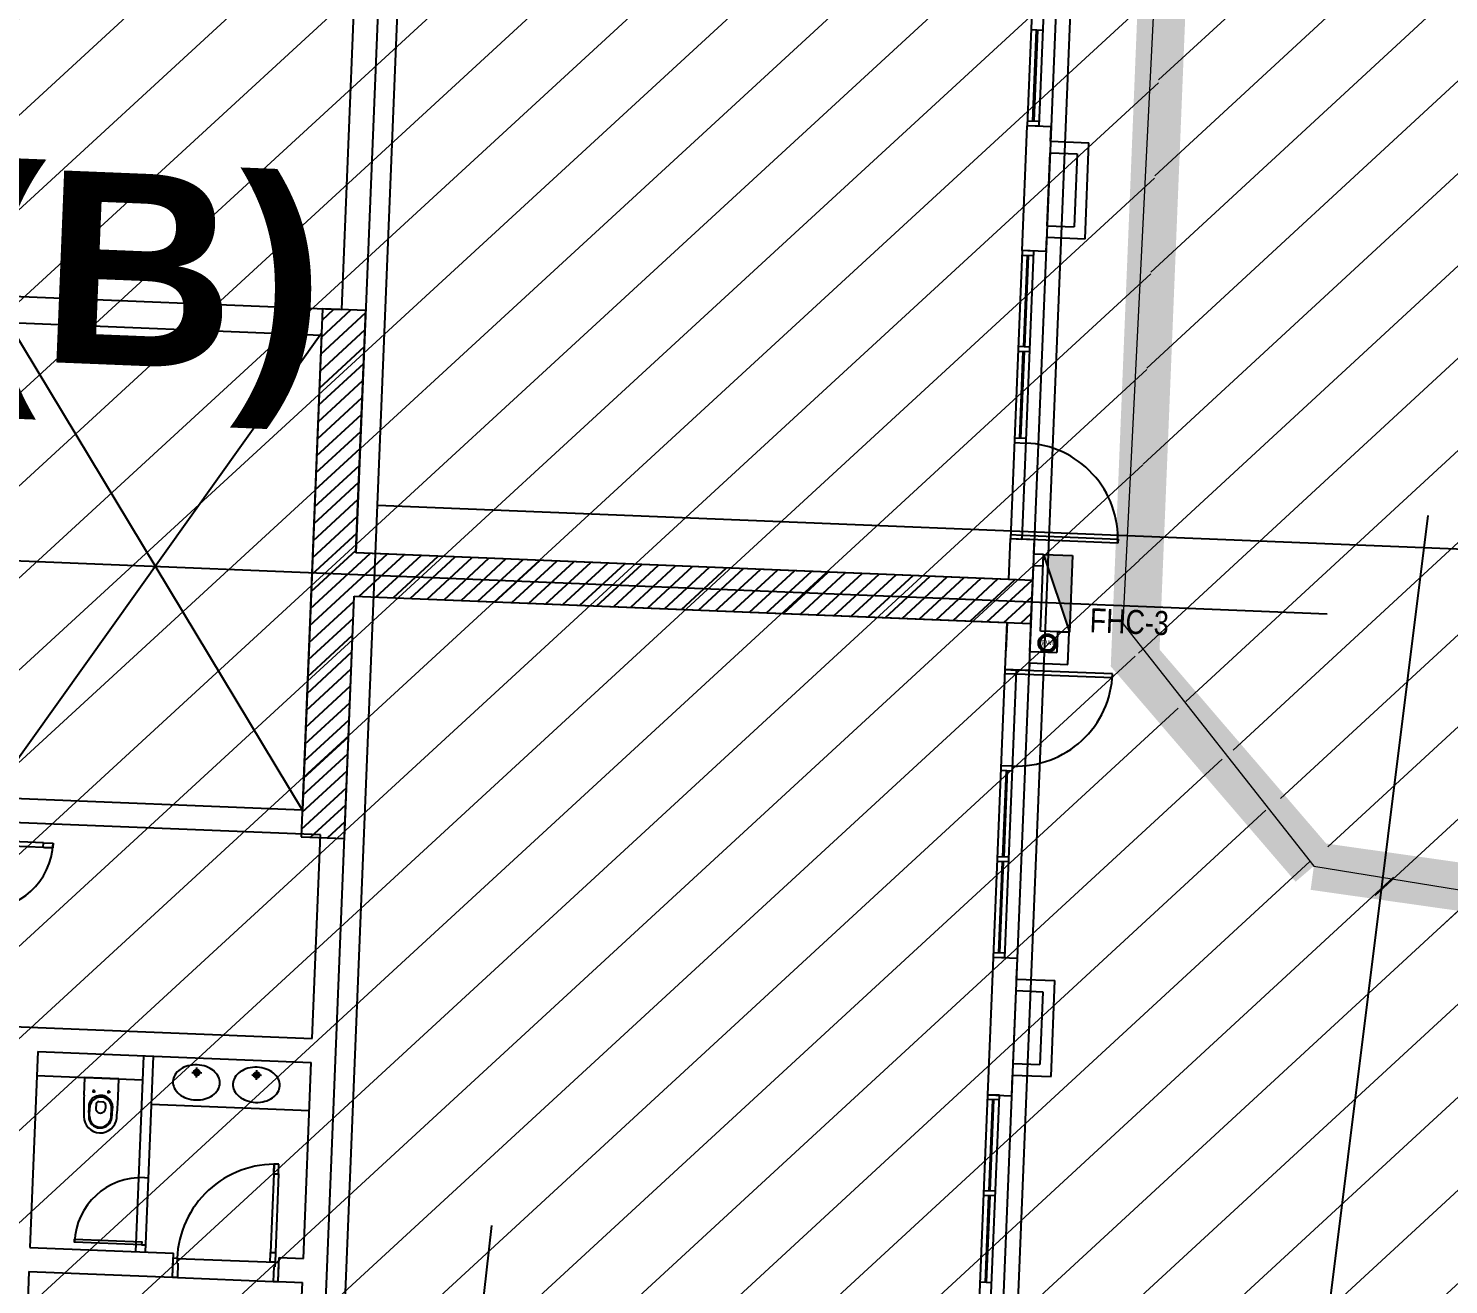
# Model space of a CAD drawing. Extents: x -678889171 to 586587, y -792238163 to 335485.
# Drawn here: x -678818938 to -678804152, y -792137776 to -792124699 of the extents above; entities that cross this region are included whole.
import ezdxf
from ezdxf.enums import TextEntityAlignment as Align

# ---------------------------------------------------------------- set-up
doc = ezdxf.new("R2010")
doc.units = 0
doc.header["$MEASUREMENT"] = 0
doc.layers.get('0').update_dxf_attribs({"color": 8})
for name, color, linetype in [('A-FLOR-PATT', 252, 'Continuous'), ('A-SITE-PATT', 252, 'Continuous'), ('A-WALL', 252, 'Continuous')]:
    doc.layers.add(name, color=color, linetype=linetype)
for name, color, linetype, lineweight in [('BASEMENT3 LAYOUT$0$A-TABL-TEXT', 252, 'Continuous', 30), ('BASEMENT3 LAYOUT$0$HATCH6', 252, 'Continuous', 15), ('BASEMENT3 LAYOUT$0$TEXT6', 252, 'Continuous', 0), ('BASEMENT3 LAYOUT$0$TEXT7', 252, 'Continuous', 0)]:
    doc.layers.add(name, color=color, linetype=linetype, lineweight=lineweight)
doc.styles.add('BASEMENT3 LAYOUT$0$EN-SB', font='swissb.ttf')
doc.styles.add('Ground floor Towers$0$$Bas01-Rname$0$EN-SC', font='swissc.ttf')
doc.styles.add('Ground floor Towers$0$$Bas01-Rname$0$EN-SCL', font='swisscl.ttf')
doc.styles.add('Ground floor Towers$0$04-Ground Floor$0$V2-lower ground$0$LEVEL  FOR LICENSE LOWER GR$0$$LG- LEVEL$0$AR-SR', font='sarb.shx')
doc.styles.add('MtXpl_Arial_Unicode_', font='ARIALUNI.ttf')

# ---------------------------------------------------------------- blocks, each defined once
blk = doc.blocks.new('A$C61C61320')
at = {"layer": 'BASEMENT3 LAYOUT$0$HATCH6'}
h = blk.add_hatch(dxfattribs=at)
h.set_pattern_fill('JIS_WOOD', color=256, scale=1000, style=0)
h.set_pattern_definition([(45, (-845711.5632553247, -470537.5133829243), (-499.9999991609842, 499.9999991609843), [])])
h.paths.add_polyline_path([(-57054.4839232408, -202715.6827627594), (-61988.72938809986, -237934.2497828866), (-80426.45722685638, -233625.2072105513), (-117920.8563015934, -232159.4412755717), (-127624.8318891085, -221284.5855308848), (-127624.8318891085, -154987.425217584), (-104462.5924733605, -154589.848100547), (-93882.62928564264, -154028.8445178776), (-93529.7361727003, -176713.0896850609), (-93352.28011348587, -178273.3977080029), (-93352.28011348587, -194674.8746110406), (-91405.28890382661, -196764.3988851835), (-82930.71560722869, -197602.72102616), (-65142.08317814791, -199622.3395659931), (-55832.26724016038, -200866.3395951205)])
at = {"layer": 'BASEMENT3 LAYOUT$0$TEXT6'}
h = blk.add_hatch(dxfattribs=at)
h.set_pattern_fill('JIS_WOOD', color=256, scale=1000, style=0)
h.set_pattern_definition([(45, (-843775.3736575155, -469599.9160835323), (-499.9999991609842, 499.9999991609843), [])])
h.paths.add_polyline_path([(-48073.17453308101, -174366.9252005816), (-52827.70401773683, -137283.3745918828), (-21470.42890679266, -134427.2130430685), (-18376.25980977295, -161775.8762387046), (-18368.17453308101, -175467.8413407506), (-18518.17453308101, -176466.9552695606), (-18518.17453308101, -178386.9252005816), (-18368.17453308101, -183011.1167942794), (-18362.29752682254, -198446.5368052525), (-18168.17453308101, -202281.2411916029), (-18360.0892563893, -208926.9252005816), (-21225.79736915685, -208049.6763489796), (-45692.61271465314, -203035.1575495943), (-55544.17996463575, -201566.2036034855), (-64372.75623362488, -200382.3687026045), (-73244.07786642597, -199325.5838570178), (-82129.48166527948, -198394.9150768394), (-90383.39706973708, -197394.4851778569), (-93352.28011348587, -194591.9241360954), (-93352.28011348587, -177285.8004086108), (-93172.93907456682, -174906.1366184817), (-50378.17453308101, -174866.9252005816)])
at = {"layer": 'BASEMENT3 LAYOUT$0$A-TABL-TEXT', "const_width": 500}
blk.add_lwpolyline([(-57033.52080658916, -200660.2740008931, 0.009460145421703483), (-91405.28890382661, -196764.3988851835), (-93352.28011348587, -194674.8746110406), (-93352.28011348587, -172023.5690570949), (-93352.28011348587, -172023.5690570949), (-93787.99629907659, -151856.5045970205)], format="xyb", dxfattribs=at)
at = {"layer": 'BASEMENT3 LAYOUT$0$HATCH6'}
for points in [[(-56182.62965816143, -202983.40351943), (-61193.42310835095, -237994.1969192784), (-80426.45722685638, -233662.5050700729), (-117920.8563015934, -232196.7391350933), (-127624.8318891085, -221321.8833904064), (-127624.8318891085, -155024.7230771056), (-104462.5924733605, -154627.1459600686), (-93882.62928564264, -154066.1423773992), (-93361.99845258333, -178187.9478082885), (-93352.28011348587, -179178.229467513), (-93494.76352696051, -194320.7128558172), (-91405.28890382661, -196764.3988851835), (-82961.84863941744, -197787.7979447818), (-65211.28236189531, -199613.7986915881), (-55832.26724016038, -200866.3395951205)], [(-56182.62965816143, -202984.025088968), (-61193.42310835095, -237994.8184888165), (-80426.45722685638, -233663.1266396109), (-117920.8563015934, -232197.3607046313), (-127624.8318891085, -221322.5049599444), (-127624.8318891085, -155025.3446466436), (-104462.5924733605, -154627.7675296066), (-93882.62928564264, -154066.7639469372), (-93361.99845258333, -178188.5693778265), (-93352.28011348587, -179178.851037051), (-93494.76352696051, -194321.3344253552), (-91405.28890382661, -196765.0204547216), (-82961.84863941744, -197788.4195143199), (-65211.28236189531, -199614.4202611261), (-55832.26724016038, -200866.9611646585)]]:
    blk.add_lwpolyline(points, close=True, dxfattribs=at)
at = {"layer": 'BASEMENT3 LAYOUT$0$TEXT7', "style": 'BASEMENT3 LAYOUT$0$EN-SB'}
blk.add_text('TOWER (B)', height=2000, dxfattribs=at).set_placement((-116989.2441828613, -192057.6870210201, 2.690439578145742e-05))
blk = doc.blocks.new('2')
at = {"layer": 'BASEMENT3 LAYOUT$0$A-TABL-TEXT', "const_width": 500}
blk.add_lwpolyline([(60887.3354950042, 31537.0867037382, 0.009460145421703483), (26515.56739776675, 35432.96181944781), (24568.57618810749, 37522.48609359076), (24568.57618810749, 60173.79164753645), (24568.57618810749, 60173.79164753645), (24132.86000251677, 80340.85610761086)], format="xyb", dxfattribs=at)
at = {"layer": 'BASEMENT3 LAYOUT$0$TEXT7', "style": 'BASEMENT3 LAYOUT$0$EN-SB'}
blk.add_text('TOWER (B)', height=2000, dxfattribs=at).set_placement((931.6121187320678, 40139.67368361124, 2.690439578145742e-05))
blk = doc.blocks.new('XR- BLD-C BASEMENT 1  FLOOR PLAN$0$03-Basement-01$0$$0$$DD-04-LEVEL LG$0$a-up-t3-a$0$WATG_DOORSINGLE_M3')
for p, q in [((0, -50), (0, 0)), ((900, -50), (900, 0))]:
    blk.add_line(p, q)
blk.add_lwpolyline([(900, -50), (900, -950), (860, -950), (860, -50)], close=True)
blk.add_arc((900, -50), 900.0000000000002, 180, 270)
blk = doc.blocks.new('GR')
at = {"layer": 'A-FLOR-PATT'}
blk.add_hatch(color=256, dxfattribs=at).paths.add_polyline_path([(-6228.339529392877, 52923.76724046453), (-6230.000000000004, 53723.76551723603), (-6529.999353789315, 53723.14284075836)])
for p, q in [((-13480, 45010), (-13480, 94940)), ((-6630, 44848.82765531062), (-6630, 66375)), ((-6480, 44905), (-6480, 66225)), ((-13932.44862023235, 55972.89497708215), (-13932.44862023243, 61373.76551751778)), ((-13682.44862023243, 53448.76551727366), (-13682.44862023235, 61373.76551751685)), ((-6881.822511574381, 61173.76551747127), (-6881.822511574377, 58173.76551747124)), ((-6761.822511574446, 61173.76551747124), (-6761.82251157445, 58173.76551747124)), ((-6761.822511574675, 59173.76551747124), (-6881.822511574603, 59173.76551747121)), ((-6827.694108432515, 59173.76551747118), (-6827.69410843253, 58223.76551747145)), ((-6815.694108432541, 59173.76551747124), (-6815.69410843253, 58223.76551747145)), ((-6761.822511574464, 58223.76551747145), (-6881.822511574392, 58223.76551747145)), ((-6881.822511574806, 56873.76551733081), (-6881.822511574806, 58173.76551747123)), ((-6761.82251157445, 58173.76551747124), (-6881.82251157437, 58173.76551747121)), ((-6631.822511574806, 58173.76551747123), (-6881.822511574806, 58173.76551747123)), ((-6631.822511574806, 58023.76551742559), (-6631.822511574806, 58173.76551747123)), ((-6631.822511574806, 58023.76551742559), (-6231.822511574806, 58023.76551742559)), ((-6231.822511574806, 57023.76551742559), (-6231.822511574806, 58023.76551742558)), ((-6631.822511574806, 57143.76551742559), (-6631.822511574806, 57903.76551742559)), ((-6631.822511574806, 57903.76551742559), (-6351.822511574806, 57903.76551742559)), ((-6351.822511574806, 57903.76551742559), (-6351.822511574806, 57143.76551742559)), ((-6631.822511574778, 57143.76551742559), (-6351.822511574806, 57143.76551742559)), ((-6631.822511574806, 56873.76551733081), (-6631.822511574806, 57023.76551742556)), ((-6631.822511574806, 57023.76551742556), (-6231.822511574806, 57023.76551742559)), ((-6881.821543275737, 56873.76551733081), (-6881.822511574797, 53873.76551733096)), ((-6631.822511574806, 56873.76551733081), (-6881.822511574806, 56873.76551733081)), ((-6761.821559393681, 56823.76547864798), (-6881.821559393558, 56823.76551733084)), ((-6761.821543275801, 56873.76547864802), (-6881.821543275737, 56873.76551733081)), ((-6827.94996255597, 56823.76549996497), (-6827.950269184008, 55873.76549996501)), ((-6815.949962555978, 56823.76549609667), (-6815.950269184009, 55873.76549609668)), ((-6761.821543275793, 56873.76547859886), (-6761.822511574927, 53873.76547859902)), ((-17633.78440144553, 55972.38804910611), (-13932.44862023235, 55972.89497708215)), ((-14133.32665624307, 55854.60168485506), (-14015.03336401563, 55972.8949770825)), ((-14133.32665624307, 55677.82498955843), (-13838.256668719, 55972.8949770825)), ((-13683.31599841377, 55972.89497708215), (-14133.32665624312, 55972.89497708215)), ((-14133.32665624312, 55972.89497708215), (-14133.32665624312, 50472.89497708215)), ((-14133.32665624307, 55501.0482942618), (-13683.31604115223, 55951.05890935264)), ((-13683.32094043115, 53447.90864152519), (-13683.31599841377, 55972.89497708215)), ((-14133.32665624307, 55324.27159896516), (-13683.31638714834, 55774.28186805989)), ((-6761.821865632892, 55873.76547864804), (-6881.821865632769, 55873.76551733092)), ((-6761.821881750786, 55823.76547864806), (-6881.821881750664, 55823.76551733092)), ((-6827.950575812054, 54923.7654999429), (-6827.950285322326, 55823.76549996501)), ((-6815.950575812106, 54923.76549606976), (-6815.950285322268, 55823.76549609673)), ((-14132.43317746793, 50748.90053615716), (-17381.80097649444, 55673.89545475304)), ((-17381.49016289404, 55697.90410004801), (-14132.44133878048, 55697.90410004801)), ((-14132.44133878045, 55723.92142557524), (-17233.78440144553, 50975.07106259102)), ((-14133.32665624307, 55147.49490366853), (-13683.31673314399, 55597.5048267676)), ((-14132.44133878048, 55697.90410004801), (-14132.44133878054, 50748.90048271752)), ((-14133.32665624307, 54970.71820837189), (-13683.31707914011, 55420.72778547485)), ((-14133.32665624307, 54793.94151307526), (-13683.31742513622, 55243.9507441821)), ((-14133.32665624307, 54617.16481777863), (-13683.31777113234, 55067.17370288935)), ((-14133.32665624307, 54440.38812248199), (-13683.31811712799, 54890.39666159707)), ((-6881.822172669891, 54923.76551733091), (-6761.822172670014, 54923.76547859892)), ((-6881.822188808209, 54873.76551733091), (-6761.822188808339, 54873.76547859892)), ((-14133.32665624307, 54263.61142718536), (-13683.31846312433, 54713.61962030409)), ((-14133.32665624307, 54086.83473188872), (-13683.31880912022, 54536.84257901157)), ((-14133.32665624307, 53910.05803659209), (-13683.3191551161, 54360.06553771906)), ((-2550, 54290), (-6351.060877021942, 8964.917325889714)), ((-14133.32665624307, 53733.28134129546), (-13683.31950111198, 54183.28849642654)), ((-14133.32665624307, 53556.50464599882), (-13683.31984710833, 54006.51145513356)), ((-14133.32665624307, 53379.72795070219), (-13683.32019310445, 53829.73441384081)), ((-13480, 53955), (113465, 53955)), ((-6881.822511574806, 53448.76551723485), (-6881.822511574806, 53873.76551733081)), ((-6881.822511574797, 53873.76551733096), (-6761.82251157492, 53873.76547859899)), ((-6881.822511574806, 53873.76551733081), (-6631.822511574806, 53873.76551733081)), ((-6881.775521738201, 53915.02022886557), (-6761.775521738266, 53915.02019013361)), ((-6761.825739216427, 53873.76548265108), (-6761.775522143268, 53913.76545112913)), ((-5761.826520811263, 53872.51005637061), (-6761.825739216427, 53873.76548265108)), ((-6761.775522143268, 53913.76545112913), (-5761.776303738076, 53912.5100248487)), ((-6631.822511574807, 53723.76551723604), (-6631.822511574806, 53873.76551733081)), ((-5761.776303738076, 53912.5100248487), (-5761.826520811263, 53872.51005637061)), ((-6631.822511626458, 53723.76551723603), (-6529.751575084509, 53723.76551723603)), ((-6529.999353789315, 53723.14284075836), (-6230.000000000004, 53723.76551723603)), ((-6528.338883182189, 52923.14456398686), (-6529.999353789315, 53723.14284075836)), ((-6529.999353789315, 53723.14284075836), (-6228.339529392877, 52923.76724046453)), ((-6529.751575084509, 53603.76551723603), (-6529.751575084509, 53723.76551723603)), ((-6230.000000000004, 53723.76551723603), (-6228.339529392877, 52923.76724046453)), ((-14133.32665624307, 53202.95125540555), (-13683.32053910033, 53652.95737254829)), ((-6631.822511626458, 52708.81376539106), (-6631.822511626458, 53603.76551723603)), ((-6631.822511626458, 53603.76551723603), (-6529.751575084509, 53603.76551723603)), ((-14133.32665624307, 53026.17456010892), (-13683.32088509644, 53476.18033125554)), ((-14133.32665624307, 52849.39786481229), (-13534.81616734061, 53447.90835371474)), ((-14133.32665624307, 52672.62116951565), (-13358.03981464659, 53447.90801111213)), ((-6632.707829037507, 53447.89497703977), (-13683.32094043115, 53447.90864152519)), ((-6881.822511574748, 53448.76551727366), (-13682.44862023255, 53448.76551727366)), ((-13631.27615337959, 52997.8949770825), (-13181.26346195233, 53447.90766850975)), ((-13454.49945808435, 52997.8949770811), (-13004.48710925831, 53447.90732590714)), ((-13277.72276278865, 52997.89497708017), (-12827.71075656428, 53447.90698330454)), ((-13100.94606749294, 52997.89497707924), (-12650.93440387002, 53447.90664070216)), ((-12924.16937219747, 52997.89497707807), (-12474.15805117576, 53447.90629809978)), ((-12747.392676902, 52997.89497707691), (-12297.38169848197, 53447.90595549694)), ((-12570.6159816063, 52997.89497707598), (-12120.60534578771, 53447.90561289457)), ((-12393.83928631083, 52997.89497707481), (-11943.82899309346, 53447.90527029219)), ((-12217.06259101513, 52997.89497707388), (-11767.05264039966, 53447.90492768935)), ((-12040.28589571943, 52997.89497707295), (-11590.27628770564, 53447.90458508674)), ((-11863.50920042396, 52997.89497707179), (-11413.49993501138, 53447.90424248436)), ((-11686.73250512849, 52997.89497707062), (-11236.72358231735, 53447.90389988176)), ((-11509.95580983278, 52997.89497706969), (-11059.9472296231, 53447.90355727938)), ((-11333.17911453708, 52997.89497706876), (-10883.17087692907, 53447.90321467677)), ((-11156.40241924184, 52997.89497706736), (-10706.39452423505, 53447.90287207416)), ((-10979.62572394614, 52997.89497706643), (-10529.61817154079, 53447.90252947179)), ((-10802.84902865044, 52997.8949770655), (-10352.84181884676, 53447.90218686918)), ((-10626.07233335497, 52997.89497706434), (-10176.06546615274, 53447.90184426657)), ((-10449.2956380595, 52997.89497706317), (-9999.289113458479, 53447.90150166419)), ((-10272.5189427638, 52997.89497706224), (-9822.51276076422, 53447.90115906182)), ((-10095.74224746833, 52997.89497706108), (-9645.736408070428, 53447.90081645898)), ((-9918.965552172856, 52997.89497705991), (-9468.96005537617, 53447.9004738566)), ((-9742.188856877387, 52997.89497705875), (-9292.183702681912, 53447.90013125422)), ((-9565.412161581684, 52997.89497705782), (-9115.407349987887, 53447.89978865162)), ((-9388.635466286214, 52997.89497705665), (-8938.630997293862, 53447.89944604901)), ((-9211.858770990511, 52997.89497705572), (-8761.854644599603, 53447.89910344663)), ((-9035.082075695042, 52997.89497705456), (-8585.078291905811, 53447.89876084379)), ((-8858.305380399572, 52997.89497705339), (-8408.301939211786, 53447.89841824118)), ((-8681.528685103869, 52997.89497705246), (-8231.525586517295, 53447.89807563904)), ((-8504.751989808166, 52997.89497705153), (-8054.749233823502, 53447.8977330362)), ((-8327.975294512697, 52997.89497705037), (-7877.972881129244, 53447.89739043382)), ((-8151.198599217227, 52997.8949770492), (-7701.196528435219, 53447.89704783121)), ((-7974.421903921524, 52997.89497704827), (-7524.420175741194, 53447.8967052286)), ((-7797.645208626054, 52997.89497704711), (-7347.643823046936, 53447.89636262623)), ((-7620.868513330584, 52997.89497704594), (-7170.86747035291, 53447.89602002362)), ((-7444.091818034882, 52997.89497704501), (-6994.091117658885, 53447.89567742101)), ((-7267.315122739179, 52997.89497704408), (-6817.314764964627, 53447.89533481863)), ((-7090.538427443709, 52997.89497704292), (-6640.538412270369, 53447.89499221626)), ((-6632.707829037274, 52997.89497703977), (-6632.707829037507, 53447.89497703977)), ((-6913.761732148007, 52997.89497704199), (-6632.707829037448, 53278.94888015254)), ((-53845, 53225), (-3555, 53225)), ((-6736.985036852537, 52997.89497704082), (-6632.707829037216, 53102.17218485614)), ((-14133.32665624307, 52495.84447421902), (-13683.32181754592, 52945.84931291617)), ((-13683.32665772404, 50472.89497708215), (-13683.32171568024, 52997.89497708261)), ((-13683.32171568024, 52997.89497708261), (-6632.707829037274, 52997.89497703977)), ((-13682.44862023246, 52998.76551727529), (-6881.822510935395, 52998.76551727529)), ((-13682.44862023259, 44184.36971354306), (-13682.44862023246, 52998.76551727529)), ((-6881.822511574806, 52508.9131853627), (-6881.822511574806, 52998.80160112643)), ((-6881.822510935395, 52998.76551727529), (-6881.822510935395, 52703.79746539725)), ((-6228.339529392877, 52923.76724046453), (-6528.338883182189, 52923.14456398686)), ((-6351.822511626458, 52923.51094008436), (-6351.822511626458, 52708.81376539106)), ((-6351.822511626458, 52923.51094008436), (-6231.822511626458, 52923.51094008436)), ((-6231.822511626458, 52588.81376539106), (-6231.822511626458, 52923.51094008436)), ((-14133.32665624307, 52319.06777892238), (-13683.32216354203, 52769.07227162342)), ((-6631.822511626458, 52708.81376539106), (-6351.822511626458, 52708.81376539106)), ((-14133.32665624307, 52142.29108362575), (-13683.32250953815, 52592.29523033067)), ((-6881.821543275741, 49508.91318536286), (-6881.822511574799, 52508.9131853627)), ((-6881.822511574799, 52508.9131853627), (-6761.822511574921, 52508.91322409468)), ((-6631.822511574807, 52508.9131853627), (-6881.822511574806, 52508.9131853627)), ((-5761.826520811264, 52510.16864632304), (-6761.825739216428, 52508.91322004259)), ((-6761.825739216428, 52508.91322004259), (-6761.775522143269, 52468.91325156453)), ((-6761.821543275797, 49508.91322409481), (-6761.822511574928, 52508.91322409465)), ((-6631.822511574807, 52588.81376539106), (-6231.822511626458, 52588.81376539106)), ((-6631.822511574807, 52588.81376539106), (-6631.822511574807, 52508.9131853627)), ((-5761.776303738076, 52470.16867784497), (-5761.826520811264, 52510.16864632304)), ((-14133.32665624307, 51965.51438832912), (-13683.32285553403, 52415.51818903815)), ((-6881.775521738202, 52467.65847382809), (-6761.775521738266, 52467.65851256005)), ((-6761.775522143269, 52468.91325156453), (-5761.776303738076, 52470.16867784497)), ((-14133.32665624307, 51788.73769303248), (-13683.32320152991, 52238.74114774563)), ((-14133.32665624307, 51611.96099773585), (-13683.32354752603, 52061.96410645288)), ((-14133.32665624307, 51435.18430243921), (-13683.32389352215, 51885.18706516013)), ((-14133.32665624307, 51258.40760714258), (-13683.32423951803, 51708.41002386762)), ((-14133.32665624307, 51081.63091184595), (-13683.32458551391, 51531.6329825751)), ((-6881.822188808211, 51508.91318536276), (-6761.822188808341, 51508.91322409474)), ((-6881.822172669893, 51458.91318536276), (-6761.822172670016, 51458.91322409475)), ((-6827.950575812056, 51458.91320275077), (-6827.950285322328, 50558.91320272865)), ((-6815.950575812107, 51458.9132066239), (-6815.950285322271, 50558.91320659693)), ((-14133.32665624307, 50904.85421654931), (-13683.32493151003, 51354.85594128235)), ((-14133.32665624307, 50728.07752125268), (-13683.32527750614, 51178.0788999896)), ((-14133.32665624307, 50551.30082595604), (-13683.32562350179, 51001.30185869732)), ((-14132.44133878054, 50748.90048271752), (-17233.78440144553, 50748.90048271752)), ((-14034.95580982021, 50472.89497708227), (-13683.32596949791, 50824.52481740457)), ((-13858.17911452358, 50472.89497708227), (-13683.32631549402, 50647.74777611182)), ((-13932.44862023235, 50498.76551407584), (-17233.78440144553, 50498.88597144339)), ((-14133.32665624312, 50472.89497708215), (-13683.32665772404, 50472.89497708215)), ((-13932.44862023241, 48376.84107633973), (-13932.44862023235, 50498.76551407584)), ((-6761.821881750789, 50558.91322404561), (-6881.821881750666, 50558.91318536275)), ((-6761.821865632895, 50508.91322404562), (-6881.821865632772, 50508.91318536275)), ((-6827.949962555973, 49558.91320272869), (-6827.950269184011, 50508.91320272865)), ((-6815.949962555981, 49558.913206597), (-6815.950269184012, 50508.91320659699)), ((-16811.49016289437, 50300.77794634738), (-17331.49016289414, 50300.77794634739)), ((-16811.49016289437, 50250.7779463474), (-16811.49016289437, 50300.77794634739)), ((-16811.49016289437, 50300.77794634739), (-16711.49016289441, 50300.77794634739)), ((-16711.49016289441, 50300.77794634739), (-16711.49016289441, 50250.7779463474)), ((-16811.49016289437, 50250.77794634739), (-17331.49016289414, 50250.7779463474)), ((-16711.49016289441, 50250.7779463474), (-16811.49016289437, 50250.7779463474)), ((-16711.49016289441, 50250.7779463474), (-16798.49016289438, 50250.7779463474)), ((-16798.49016289438, 50250.7779463474), (-16711.49016289441, 50250.7779463474)), ((-6761.821559393684, 49558.91322404569), (-6881.821559393562, 49558.91318536283)), ((-6881.822508001448, 48079.20852156686), (-6881.822508001448, 49508.9131853627)), ((-6631.822508001448, 49508.9131853627), (-6881.822508001448, 49508.9131853627)), ((-6761.821543275804, 49508.91322404565), (-6881.821543275741, 49508.91318536286)), ((-6631.822508001448, 49294.06085348935), (-6631.822508001448, 49508.9131853627)), ((-6631.822508001449, 49294.06085348934), (-6231.822508001448, 49294.06085348935)), ((-6231.822508001448, 48294.06085348935), (-6231.822508001448, 49294.06085348934)), ((-6631.822508001448, 48414.06085348935), (-6631.822508001448, 49174.06085348935)), ((-6631.822508001448, 49174.06085348935), (-6351.822508001448, 49174.06085348935)), ((-6351.822508001448, 49174.06085348935), (-6351.822508001448, 48414.06085348935)), ((-19381.49016289404, 48376.84107633973), (-13932.4486202325, 48376.84107633973)), ((-6631.82250800142, 48414.06085348935), (-6351.822508001448, 48414.06085348935)), ((-6631.822508001448, 48079.20852156686), (-6631.822508001448, 48294.06085348934)), ((-6631.822508001448, 48294.06085348934), (-6231.822508001448, 48294.06085348935)), ((-16781.96939156282, 48126.84155170342), (-16781.9732721976, 46085.96477927764)), ((-16781.96939156373, 48126.84107633974), (-13932.4486202325, 48126.84107633974)), ((-15681.96939156481, 48126.83946010322), (-15681.97327219959, 46085.96268767745)), ((-15581.96939156499, 48126.83926995775), (-15581.97327219977, 46085.96249753197)), ((-13932.44862023247, 46085.95936103554), (-13932.44862023241, 48126.84107633974)), ((-6881.822510936319, 45079.20852161595), (-6881.822510936316, 48079.20852161598)), ((-6761.822510936381, 48079.20852161598), (-6881.822510936312, 48079.208521616)), ((-6881.822508001448, 48079.20852156686), (-6631.822508001448, 48079.20852156686)), ((-6761.822510936385, 45079.20852161595), (-6761.822510936381, 48079.20852161598)), ((-6761.822510936403, 48029.20852161577), (-6881.82251093633, 48029.20852161577)), ((-6827.694107794458, 47079.20852161603), (-6827.694107794465, 48029.20852161577)), ((-6815.694107794476, 47079.20852161598), (-6815.694107794468, 48029.20852161577)), ((-16781.96939156373, 47876.84107633974), (-15681.96986692542, 47876.84107633973)), ((-15927.50991186333, 47876.84107633974, -2.232790800858724e-08), (-16282.50991186333, 47876.84107633973, -2.232790800858724e-08)), ((-16282.50991186334, 47692.59793153929, -2.232790800858724e-08), (-16282.50991186334, 47876.84107633974, -2.232790800858724e-08)), ((-15927.50991186334, 47692.59793153929, -2.232790800858724e-08), (-15927.50991186333, 47876.84107633974, -2.232790800858724e-08)), ((-16200.00991186334, 47736.84107633973, -2.236038372353631e-08), (-16165.00991186334, 47736.84107633973, -2.236038372353631e-08)), ((-16182.50991186334, 47719.34107633973, -2.236444318790495e-08), (-16182.50991186334, 47754.34107633973, -2.235632425916768e-08)), ((-16124.60991186334, 47631.49161168053, -2.238482157485281e-08), (-16085.40991186333, 47631.49161168053, -2.238482157485281e-08)), ((-16045.00991186333, 47736.84107633973, -2.236038372353631e-08), (-16010.00991186333, 47736.84107633975, -2.236038372353631e-08)), ((-16027.50991186333, 47719.34107633975, -2.236444318790495e-08), (-16027.50991186333, 47754.34107633975, -2.235632425916768e-08)), ((-15581.97034228892, 47626.84107633975), (-13932.4486202325, 47626.84107633974)), ((-16216.79713184742, 47477.73632427348, -2.242048809546527e-08), (-16217.27588954047, 47566.23373426629, -2.2399959405032e-08)), ((-16154.60991186333, 47601.49161168053, -2.239178065662762e-08), (-16154.60991186333, 47562.40552786839, -2.240084743174446e-08)), ((-16055.40991186333, 47601.49161168053, -2.239178065662762e-08), (-16055.40991186333, 47562.40552786839, -2.240084743174446e-08)), ((-15993.22269187925, 47477.73632427349, -2.242048809546527e-08), (-15992.7439341862, 47566.23373426629, -2.2399959405032e-08)), ((-14227.20619169374, 47055.8869866828, -2.200586795372285e-05), (-14277.20612306957, 47055.80414701361, -2.200586795372285e-05)), ((-14277.20612306957, 47055.80414701361, -2.200586795372285e-05), (-14277.06198204517, 46968.80426641967, -2.200586795372285e-05)), ((-14277.06198204517, 46968.80426641967, -2.200586795372285e-05), (-14277.20612306957, 47055.80414701361, -2.200586795372285e-05)), ((-14277.20612306957, 47055.80414701361, -2.200586795372285e-05), (-14277.04044373118, 46955.80428426195, -2.200586795372285e-05)), ((-14227.04051235536, 46955.88712393115, -2.200586795372285e-05), (-14227.20619169374, 47055.8869866828, -2.200586795372285e-05)), ((-6761.822510936607, 47079.20852161598), (-6881.822510936538, 47079.20852161603)), ((-6761.822510936621, 47029.20852161598), (-6881.822510936556, 47029.208521616)), ((-6827.694107794465, 46129.208521589), (-6827.694107794465, 47029.20852161603)), ((-6815.694107794472, 46129.20852159389), (-6815.694107794472, 47029.208521616)), ((-14277.04044373118, 46955.80428426195, -2.200586795372285e-05), (-14227.04051235536, 46955.88712393115, -2.200586795372285e-05)), ((-14277.04044373119, 46955.80428426195, -2.200586795372285e-05), (-14275.68187315642, 46135.80540969833, -2.200586795372285e-05)), ((-14227.04051235537, 46955.88712393115, -2.200586795372285e-05), (-14225.68194178059, 46135.88824936752, -2.200586795372285e-05)), ((-11990, 46510), (-14569.32633613347, 9596.552753227174)), ((-14275.68187315642, 46135.80540969833, -2.200586795372285e-05), (-14225.68194178059, 46135.88824936752, -2.200586795372285e-05)), ((-14275.66033484243, 46122.80542754061, -2.200586795372285e-05), (-14275.68187315642, 46135.80540969833, -2.200586795372285e-05)), ((-14225.68194178059, 46135.88824936752, -2.200586795372285e-05), (-14225.5162624422, 46035.88838661586, -2.200586795372285e-05)), ((-16781.97327219759, 46085.96477927764, -2.200586795372278e-05), (-15285.18297009069, 46085.96193319865, -2.200586795372278e-05)), ((-15245.51486250914, 46034.19845736432, -2.200586795372285e-05), (-15285.51480760981, 46034.13218562897, -2.200586795372285e-05)), ((-15285.18344893303, 45834.13246012566, -2.200586795372285e-05), (-15285.51480760981, 46034.13218562897, -2.200586795372285e-05)), ((-15285.18344545437, 45835.9619331991, -2.200586795372278e-05), (-15285.18297009069, 46085.96193319865, -2.200586795372278e-05)), ((-15245.51486250914, 46034.19845736432, -2.200586795372285e-05), (-14225.5162624422, 46035.88838661586, -2.200586795372285e-05)), ((-15245.51486250914, 46034.19845736432, -2.200586795372285e-05), (-15245.43202283995, 45984.1985259885, -2.200586795372285e-05)), ((-15245.43202283995, 45984.1985259885, -2.200586795372285e-05), (-15235.43203656479, 45984.21509392234, -2.200586795372285e-05)), ((-15235.43203656479, 45984.21509392234, -2.200586795372285e-05), (-15235.1835175572, 45834.21529979485, -2.200586795372285e-05)), ((-14275.51619381803, 46035.80554694667, -2.200586795372285e-05), (-14275.66033484243, 46122.80542754061, -2.200586795372285e-05)), ((-14225.5162624422, 46035.88838661586, -2.200586795372285e-05), (-14275.51619381803, 46035.80554694667, -2.200586795372285e-05)), ((-14225.43342277301, 45985.88845524003, -2.200586795372285e-05), (-14235.43340904818, 45985.8718873062, -2.200586795372285e-05)), ((-14235.43340904818, 45985.8718873062, -2.200586795372285e-05), (-14235.1848900406, 45835.87209317871, -2.200586795372285e-05)), ((-14225.51626244221, 46035.88838661586, -2.200586795372285e-05), (-14185.51631734154, 46035.95465835122, -2.200586795372285e-05)), ((-14225.51626244221, 46035.88838661586, -2.200586795372285e-05), (-14225.43342277301, 45985.88845524003, -2.200586795372285e-05)), ((-14185.18495866477, 45835.9549328479, -2.200586795372285e-05), (-14185.51631734154, 46035.95465835122, -2.200586795372285e-05)), ((-14185.18496679757, 45835.95984160181, -2.200586795372285e-05), (-14185.18449143389, 46085.95984160136, -2.200586795372278e-05)), ((-14185.18449143389, 46085.95984160136, -2.200586795372278e-05), (-13932.44862023247, 46085.95936103554, -2.200586795372278e-05)), ((-6881.822511366081, 46129.20852156682), (-6761.82251136615, 46129.20852161595)), ((-16781.97374756128, 45835.9647792781), (-16781.97432102232, 45534.37408581243)), ((-16781.97374756127, 45835.9647792781, -2.200586795372278e-05), (-15285.18344545437, 45835.9619331991, -2.200586795372278e-05)), ((-15235.18351755721, 45834.21529979485, -2.200586795372285e-05), (-14235.1848900406, 45835.87209317871, -2.200586795372285e-05)), ((-14235.1848900406, 45835.87209317871, -2.200586795372285e-05), (-14185.18495866477, 45835.9549328479, -2.200586795372285e-05)), ((-14185.18496679757, 45835.95984160181, -2.200586795372278e-05), (-13932.44862023248, 45835.95936103509, -2.200586795372278e-05)), ((-13932.44862023253, 44184.37018890676), (-13932.44862023248, 45835.95936103509)), ((-15235.1835175572, 45834.21529979485, -2.200586795372285e-05), (-15285.18344893303, 45834.13246012566, -2.200586795372285e-05))]:
    blk.add_line(p, q, dxfattribs=at)
at = {"layer": 'A-FLOR-PATT', "extrusion": (0.06183229110658792, -0.00922907582947916, 0.9980438827706144)}
for p, q in [((-15170.46042272127, 47975.38532507734, 4.097743645259612), (-15068.7494317397, 47975.43567441509, -2.203140548110554)), ((-15119.60887747477, 47924.45968451875, 0.4763957169301705), (-15119.60097698299, 48026.36131498066, 1.418207380117707))]:
    blk.add_line(p, q, dxfattribs=at)
at = {"layer": 'A-FLOR-PATT', "extrusion": (0.06183229110658811, -0.00922907582947919, 0.9980438827706144)}
for p, q in [((-14545.65268697087, 47975.3859022843, 4.097743645254496), (-14443.94169598929, 47975.43625162216, -2.20314054811567)), ((-14494.80114172436, 47924.46026172582, 0.4763957169250546), (-14494.79324123258, 48026.36189218762, 1.418207380112705))]:
    blk.add_line(p, q, dxfattribs=at)
at = {"layer": 'A-FLOR-PATT'}
for centre, radius in [((-6452.850794931475, 52802.56376539106), 93.75000000000001), ((-6452.850794931475, 52802.56376539106), 75.00000000000003), ((-16182.50991186333, 47736.84107633973, -2.236038372353631e-08), 7.5), ((-16027.50991186334, 47736.84107633975, -2.236038372353631e-08), 7.5)]:
    blk.add_circle(centre, radius, dxfattribs=at)
at = {"layer": 'A-FLOR-PATT', "extrusion": (0.06183229110658792, -0.00922907582947916, 0.9980438827706144)}
for radius in [30.95299147806181, 22.50000000000562]:
    blk.add_circle((45217.74420861887, 21993.24359932062, -1376.70306621341), radius, dxfattribs=at)
at = {"layer": 'A-FLOR-PATT', "extrusion": (0.06183229110658811, -0.00922907582947919, 0.9980438827706144)}
for radius in [30.95299147806183, 22.50000000000563]:
    blk.add_circle((45309.98167177242, 21376.4904671304, -1338.06977773794), radius, dxfattribs=at)
at = {"layer": 'A-FLOR-PATT'}
for centre, radius, start, end in [((-6761.825732738482, 53873.76548264293), 999.9999999999949, 359.9280693221234, 89.92806932269643), ((-6452.850794931475, 52802.56376539106), 84.37500000000036, 3.298300578431351, 183.2983005784313), ((-6452.850794931475, 52802.56376539106), 84.37500000000036, 183.2983005784313, 3.298300578431351), ((-6761.825732738483, 52508.91322005074), 999.9999999999949, 270.0719306773036, 0.07193067787659659), ((-17431.49016289411, 50300.77794634739), 719.9999999997044, 270, 0), ((-12282.5099118631, 47692.59793153936, -2.242257419965931e-08), 4000.000000000236, 180.0000000000011, 183.2081573776356), ((-16129.96327684842, 47583.49429152243, -2.23959554840512e-08), 100, 146.2819031090319, 181.6243220406223), ((-16105.00991186333, 47566.84107633973, -2.239981852026019e-08), 112.2676204798005, 359.6900414645301, 180.3099585354699), ((-16105.00991186333, 47566.84107633973, -2.239981852026019e-08), 130, 33.71809689096812, 146.2819031090319), ((-16124.60991186333, 47601.49161168053, -2.239178065662762e-08), 30, 90, 180), ((-16085.40991186333, 47601.49161168053, -2.239178065662762e-08), 30, 0, 90), ((-16080.05654687824, 47583.49429152244, -2.23959554840512e-08), 100, 358.3756779593777, 33.71809689096812), ((-19927.50991186334, 47692.5979315393, -2.237064677895767e-08), 4000.000000000007, 356.7918426223654, 359.9999999999999), ((-16105.00991186334, 47478.34107633974, -2.242257419965844e-08), 171.5000000000023, 183.2081573776351, 356.7918426223649), ((-12282.50991186334, 47692.59793153927, -2.237064677895767e-08), 3949, 181.6243220406223, 183.2081573773223), ((-16105.00991186333, 47478.34107633974, -2.242034781149586e-08), 120.5, 183.2081573773223, 356.7918426226777), ((-16105.00991186333, 47478.34107633974, -2.242034781149586e-08), 111.7888557810301, 180.3099585354699, 359.6900414645301), ((-16105.00991186334, 47562.40552786839, -2.240084743174446e-08), 49.59999999999997, 180, 0), ((-19927.50991186334, 47692.59793153928, -2.237064677895768e-08), 3949, 356.7918426226777, 358.3756779593777), ((-14225.5162624422, 46035.88838661586, -2.200586795372285e-05), 1019.999999999704, 90.09492731182972, 180.0949273119338)]:
    blk.add_arc(centre, radius, start, end, dxfattribs=at)
at = {"layer": 'A-FLOR-PATT', "extrusion": (0.06183229110658792, -0.009229075829479162, 0.9980438827706144)}
for centre, radius, start, end in [((44972.64772935155, 21956.60830882611, -1376.703066213522), 327.8193468702288, 8.50122933189659, 25.64867402940767), ((44972.64772934756, 21956.60830882762, -1376.703066213505), 327.8193468702306, 351.3537846293319, 8.50122933189659), ((45100.49767872627, 22084.28228356668, -1376.703066213506), 137.62895730712, 69.42421487524399, 98.50122933581746), ((45079.72722541808, 22028.95239768293, -1376.703066213517), 196.7289404069308, 45.18358008935992, 69.42421487524399), ((45039.95955552922, 21988.92907042703, -1376.703066213603), 253.149985177104, 25.64867402904606, 45.18358008935992), ((45046.46850679498, 21945.38305193499, -1376.703066213545), 253.1499851747145, 331.8188785743838, 351.3537846363312), ((45096.20135050661, 21918.73762926679, -1376.703066213734), 196.7289404068297, 307.5782438045539, 331.8188785743838), ((45132.24313677414, 21871.89963566551, -1376.703066213483), 137.6289573075945, 278.5012293224767, 307.5782438045539), ((45100.49767871768, 22084.28228356829, -1376.703066213527), 137.6289573072113, 98.50122933581746, 127.5782438045539), ((45136.53946499919, 22037.44428996562, -1376.703066213374), 196.7289404069203, 127.5782438045539, 151.8188785743838), ((45153.01359008508, 21927.22952154978, -1376.703066213473), 196.7289404068902, 225.1835800881047, 249.4242148601119), ((45132.24313678145, 21871.89963566704, -1376.703066213375), 137.6289573076117, 249.4242148601119, 278.5012293224767), ((45186.2723087165, 22010.7988672996, -1376.703066213463), 253.1499851782116, 151.8188785743838, 171.3537846363312), ((45260.09308616131, 21999.57361040866, -1376.703066213742), 327.8193468697654, 171.3537846363312, 188.5012293318966), ((45260.09308616428, 21999.57361040447, -1376.703066213572), 327.8193468698241, 188.5012293318966, 205.648674029046), ((45192.78125996723, 21967.25284880723, -1376.703066213437), 253.149985175962, 205.6486740294077, 225.1835800893599)]:
    blk.add_arc(centre, radius, start, end, dxfattribs=at)
at = {"layer": 'A-FLOR-PATT', "extrusion": (0.06183229110658811, -0.009229075829479192, 0.9980438827706144)}
for centre, radius, start, end in [((45064.88519250509, 21339.85517663589, -1338.069777738052), 327.819346870229, 8.501229331896592, 25.64867402940765), ((45064.8851925011, 21339.8551766374, -1338.069777738035), 327.8193468702308, 351.3537846293319, 8.501229331896592), ((45192.73514187982, 21467.52915137646, -1338.069777738036), 137.6289573071201, 69.42421487524399, 98.50122933581746), ((45171.96468857173, 21412.19926549272, -1338.069777738049), 196.7289404069309, 45.18358008935992, 69.42421487524399), ((45132.19701868277, 21372.17593823681, -1338.069777738133), 253.1499851771041, 25.64867402904606, 45.18358008935992), ((45138.7059699484, 21328.62991974475, -1338.069777738074), 253.1499851747146, 331.8188785743838, 351.3537846363312), ((45188.43881366015, 21301.98449707657, -1338.069777738264), 196.7289404068298, 307.5782438045539, 331.8188785743838), ((45224.48059992767, 21255.14650347529, -1338.069777738013), 137.6289573075946, 278.5012293224767, 307.5782438045539), ((45192.73514187122, 21467.52915137806, -1338.069777738057), 137.6289573072114, 98.50122933581746, 127.5782438045539), ((45228.77692815273, 21420.69115777539, -1338.069777737903), 196.7289404069204, 127.5782438045539, 151.8188785743838), ((45245.25105323851, 21310.47638935954, -1338.069777738002), 196.7289404068904, 225.1835800881047, 249.4242148601119), ((45224.48059993487, 21255.1465034768, -1338.069777737904), 137.6289573076118, 249.4242148601119, 278.5012293224767), ((45278.50977186993, 21394.04573510936, -1338.069777737992), 253.1499851782117, 151.8188785743838, 171.3537846363312), ((45352.33054931496, 21382.82047821846, -1338.069777738274), 327.8193468697656, 171.3537846363312, 188.5012293318966), ((45352.33054931794, 21382.82047821426, -1338.069777738104), 327.8193468698244, 188.5012293318966, 205.648674029046), ((45285.01872312066, 21350.49971661699, -1338.069777737966), 253.1499851759622, 205.6486740294077, 225.1835800893599)]:
    blk.add_arc(centre, radius, start, end, dxfattribs=at)
at = {"layer": 'A-FLOR-PATT', "xscale": 0.7777777777777691, "yscale": 0.7777777777777691, "zscale": 0.7777777777777691, "rotation": 269.999891054674}
blk.add_blockref('XR- BLD-C BASEMENT 1  FLOOR PLAN$0$03-Basement-01$0$$0$$DD-04-LEVEL LG$0$a-up-t3-a$0$WATG_DOORSINGLE_M3', (-15581.97179974177, 46860.3475169349), dxfattribs=at)
at = {"layer": 'A-FLOR-PATT', "style": 'MtXpl_Arial_Unicode_', "width": 0.8}
blk.add_text('FHC-3', height=250, dxfattribs=at).set_placement((-6021.187422834984, 52934.21364584565))
blk.add_text('FWR', height=49.99999999999999, rotation=3.298300578429863, dxfattribs=at).set_placement((-6511.402346856254, 52776.72829755973))
at = {"layer": 'A-FLOR-PATT', "style": 'Ground floor Towers$0$04-Ground Floor$0$V2-lower ground$0$LEVEL  FOR LICENSE LOWER GR$0$$LG- LEVEL$0$AR-SR', "flags": 12}
for tag, p in [('L', (30296.07288644527, 72859.53473235783)), ('P', (30237.50458115668, 72203.99769414036))]:
    blk.add_attdef(tag, text='', height=500, dxfattribs=at).set_placement(p, align=Align.RIGHT)
at = {"layer": 'A-FLOR-PATT'}
for tag, p, height, style in [('N', (85492.25876324323, 56633.4995742733), 250, 'Ground floor Towers$0$$Bas01-Rname$0$EN-SC'), ('N', (89389.48149106537, 56633.4995742733), 250, 'Ground floor Towers$0$$Bas01-Rname$0$EN-SC'), ('N', (94597.61363499537, 56633.4995742733), 250, 'Ground floor Towers$0$$Bas01-Rname$0$EN-SC'), ('AN', (85922.66280553787, 56313.08159666645), 200, 'Ground floor Towers$0$$Bas01-Rname$0$EN-SCL'), ('AN', (89819.88553336001, 56313.08159666645), 200, 'Ground floor Towers$0$$Bas01-Rname$0$EN-SCL'), ('AN', (95028.01767729002, 56313.08159666645), 200, 'Ground floor Towers$0$$Bas01-Rname$0$EN-SCL'), ('SN', (85299.47460008037, 56025.08594095582), 200, 'Ground floor Towers$0$$Bas01-Rname$0$EN-SCL'), ('F', (85927.04975899268, 56008.67972904726), 200, 'Ground floor Towers$0$$Bas01-Rname$0$EN-SCL'), ('SN', (89196.69732790251, 56025.08594095582), 200, 'Ground floor Towers$0$$Bas01-Rname$0$EN-SCL'), ('F', (89824.27248681482, 56008.67972904726), 200, 'Ground floor Towers$0$$Bas01-Rname$0$EN-SCL'), ('SN', (94404.82947183252, 56025.08594095582), 200, 'Ground floor Towers$0$$Bas01-Rname$0$EN-SCL'), ('F', (95032.40463074483, 56008.67972904726), 200, 'Ground floor Towers$0$$Bas01-Rname$0$EN-SCL')]:
    blk.add_attdef(tag, p, '', height=height, dxfattribs=dict(at, style=style))
at = {"layer": 'A-FLOR-PATT', "style": 'Ground floor Towers$0$$Bas01-Rname$0$EN-SCL', "width": 0.8}
for p in [(85305.16036184286, 56295.1433535593), (89202.383089665, 56295.1433535593), (94410.51523359501, 56295.1433535593)]:
    blk.add_attdef('FN', p, '', height=250, dxfattribs=at)

msp = doc.modelspace()

# ---------------------------------------------------------------- block references
at = {"layer": 'A-SITE-PATT', "rotation": 357.6731745000001}
for name, p in [('2', (-678833487.1858103, -792167746.3685482, -212772)), ('A$C61C61320', (-678706236.4347705, -791940527.995869, -212772))]:
    msp.add_blockref(name, p, dxfattribs=at)

# ---------------------------------------------------------------- next in the draw order: block references
at = {"layer": 'A-WALL', "rotation": 357.6731745000001}
msp.add_blockref('GR', (-678804025.0995113, -792184118.4910543, -212772), dxfattribs=at)

doc.saveas('drawing.dxf')
